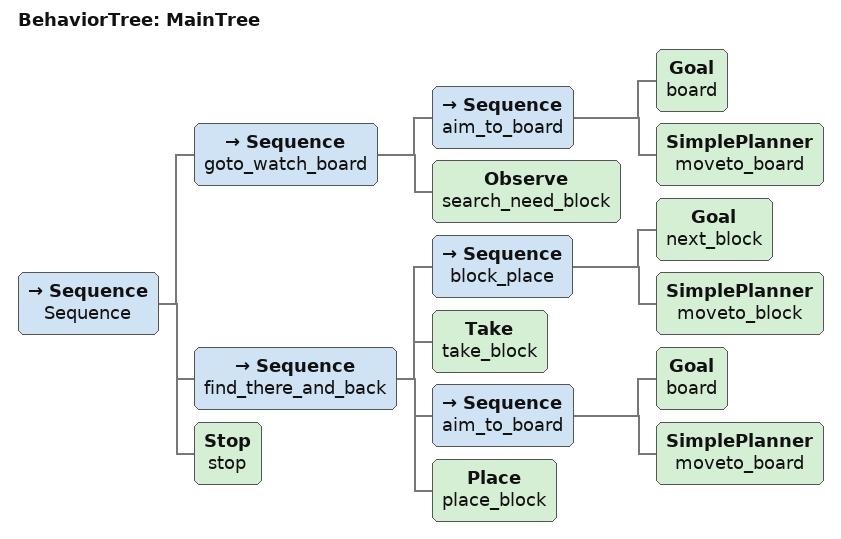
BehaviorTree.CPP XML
<root BTCPP_format="4">
    <BehaviorTree ID="MainTree">
        <Sequence name="Sequence">
            <Sequence name="goto_watch_board">
                <Sequence name="aim_to_board">
                    <Goal name="board"/>
                    <SimplePlanner name="moveto_board"/>
                </Sequence>
                <Observe name="search_need_block"/>
            </Sequence>
            <Sequence name="find_there_and_back">
                <Sequence name="block_place">
                    <Goal name="next_block"/>
                    <SimplePlanner name="moveto_block"/>
                </Sequence>
                <Take name="take_block"/>
                <Sequence name="aim_to_board">
                    <Goal name="board"/>
                    <SimplePlanner name="moveto_board"/>
                </Sequence>
                <Place name="place_block"/>
            </Sequence>
            <Stop name="stop"/>
        </Sequence>
    </BehaviorTree>
</root>
